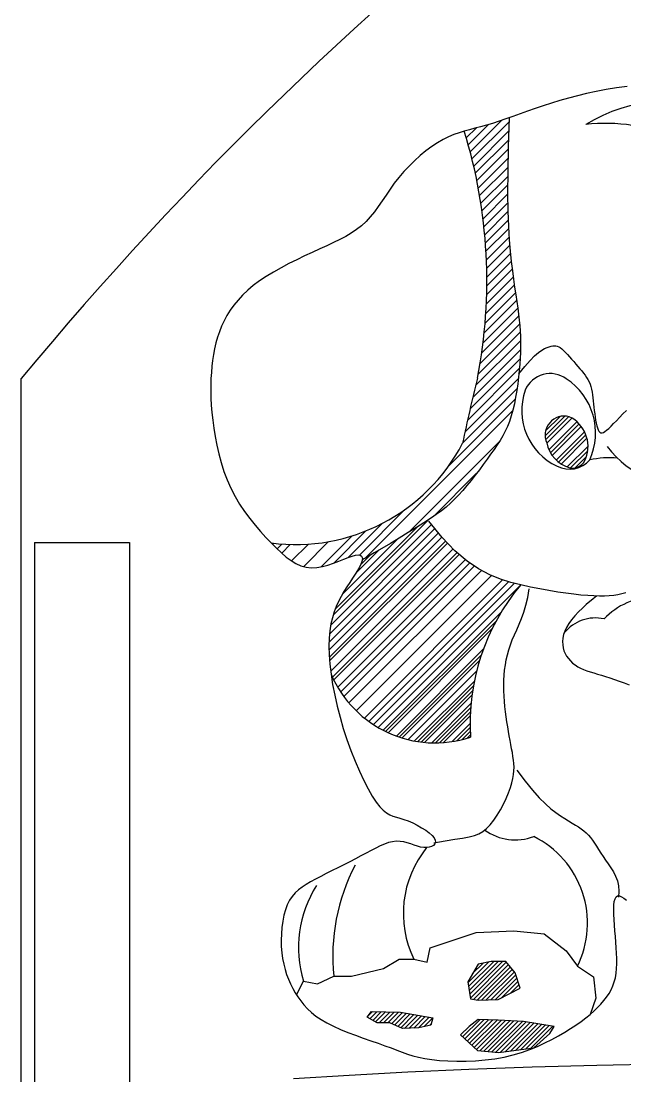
# Model space of a CAD drawing. Header units: inches. Extents: x 4.1 to 46.6, y 13.1 to 37.9.
# Drawn here: x 34.9051 to 35.1277, y 14.5219 to 14.9107 of the extents above; entities that cross this region are included whole.
import ezdxf

# ---------------------------------------------------------------- set-up
doc = ezdxf.new("R2010")
doc.units = ezdxf.units.IN
doc.header["$MEASUREMENT"] = 0
doc.layers.add('02', color=2, linetype='Continuous')
doc.layers.add('4', color=4, linetype='Continuous')

msp = doc.modelspace()

# ---------------------------------------------------------------- linework, layer by layer
at = {"layer": '02'}
for p, q in [((35.06997909528903, 14.86505692349332), (35.07744914751268, 14.87252697564421)), ((35.07067265330582, 14.86248364826773), (35.08226626591525, 14.87407726084806)), ((35.07133502575337, 14.85987918745835), (35.08504324515118, 14.8735874067252)), ((35.06850138927578, 14.87011288411034), (35.0685107737477, 14.87012226866958)), ((35.06925510514296, 14.86759976669149), (35.07294562847122, 14.87129028993244)), ((35.07196540773614, 14.85724273608233), (35.08492241210072, 14.87019974047601)), ((35.07256293847925, 14.85457343332113), (35.08480157928309, 14.86681207421228)), ((35.07312669574051, 14.85187035739822), (35.08469358870528, 14.86343725023201)), ((35.07365569161951, 14.84913251993297), (35.08462134997129, 14.86009817831385)), ((35.07414886464133, 14.84635885952324), (35.08454911147012, 14.85675910639569)), ((35.07460507277167, 14.84354823446941), (35.08450524198591, 14.85344840355268)), ((35.07502308643191, 14.84069941459623), (35.08448875711068, 14.85016508531865)), ((35.07540157685756, 14.83781107182316), (35.08447978381767, 14.84688927887058)), ((35.0757391079492, 14.8348817694687), (35.08452618906043, 14.84366885069634)), ((35.07603412160418, 14.83190994985219), (35.08457595661051, 14.84045178485852)), ((35.07628492514371, 14.828893920193), (35.08469122221462, 14.83730021711839)), ((35.07648967431626, 14.8258318359631), (35.0848243945907, 14.83416655629575)), ((35.07664635350696, 14.8227216817659), (35.08501137552551, 14.83108670387177)), ((35.07675275385148, 14.81956124882439), (35.08524468882709, 14.82805318385821)), ((35.07680475191913, 14.81307958027631), (35.0858286373946, 14.82210346580999)), ((35.07680644669338, 14.81634810838026), (35.08551601429238, 14.82505767580463)), ((35.07674470047235, 14.80975269538343), (35.08617910478964, 14.81918709980258)), ((35.07662298871904, 14.80636415041684), (35.0865541542112, 14.81629531592356)), ((35.07617936019554, 14.79938685523397), (35.08736554222881, 14.81057303720903)), ((35.07643592466368, 14.80291025310456), (35.08695129041328, 14.81342561883961)), ((35.07584860820091, 14.79578926990965), (35.0877883179742, 14.80772897971204)), ((35.07494245392039, 14.78834944902795), (35.08859212549172, 14.80199912048286)), ((35.07543833988487, 14.79211216823481), (35.08820634118049, 14.80488016945768)), ((35.07435391020729, 14.78449407197062), (35.08891776848353, 14.79905793021775)), ((35.0736645128741, 14.78053784129319), (35.08914685544326, 14.79602018367317)), ((35.07269393970958, 14.77630043468256), (35.08925316125854, 14.79285965614421)), ((35.07164599785349, 14.7719856596132), (35.08922010047129, 14.78955976208548)), ((35.06969324165723, 14.76349923661204), (35.08879328162178, 14.78259927664934)), ((35.07064638116165, 14.76771920962077), (35.08906282500132, 14.78613565334402)), ((35.06878485406517, 14.75932401574849), (35.08842897291063, 14.77896813473948)), ((35.06791960580043, 14.75519193422682), (35.08794355268358, 14.77521588110998)), ((35.06289339919343, 14.74689889433379), (35.08729139568052, 14.77129689068991)), ((35.03188430417097, 14.71262296587978), (35.08637336866698, 14.76711203034668)), ((35.09828924100614, 14.7577934861811), (35.10560448157369, 14.76510872663224)), ((35.09845509814798, 14.7595927598932), (35.10380520780339, 14.76494286959226)), ((35.09848964555889, 14.7563604738871), (35.10703749388225, 14.76490832226867)), ((35.09890282891459, 14.75514024073076), (35.10813127147733, 14.7643686832935)), ((35.09969183818205, 14.75266241668308), (35.11001516056015, 14.76298573903208)), ((35.10024121093332, 14.75157837263126), (35.11083991328954, 14.7621770751039)), ((35.10087920927211, 14.75058295431248), (35.1115875392384, 14.76129128424967)), ((35.102401237858, 14.74883814961234), (35.11284148010193, 14.75927839176896)), ((35.04807577344357, 14.72228076840569), (35.08121490424267, 14.75541989936486)), ((35.10328197983793, 14.7480854749056), (35.11333622542909, 14.75813972056952)), ((35.10424425841077, 14.74741433676266), (35.11372870525113, 14.75689878369034)), ((35.10643466833747, 14.74633791343243), (35.11411905187882, 14.75402229703198)), ((35.10771314675688, 14.74598297519427), (35.11402569680243, 14.7522955251234)), ((35.10941530290759, 14.74605171471652), (35.11358015510953, 14.75021656697666)), ((35.05716604475631, 14.72810420643239), (35.07304884718499, 14.74398700891928)), ((35.0298206307157, 14.71382612568144), (35.04661381749204, 14.7306193126033)), ((35.0192731671664, 14.68800981119151), (35.05642059484265, 14.72515723875134)), ((35.02018388958416, 14.69174896076314), (35.05515473025619, 14.72671980144972)), ((35.02092250708259, 14.6939017918094), (35.05128721582471, 14.7242665003769)), ((35.02574711750961, 14.71301944584869), (35.03822590612575, 14.72549823445027)), ((35.01574375519297, 14.70954975026419), (35.02711575633614, 14.72092175139281)), ((35.01865428794875, 14.67890565043948), (35.06021818813636, 14.72046955064164)), ((35.01865685816622, 14.68173664792724), (35.0589523235499, 14.72203211334002)), ((35.01883583741031, 14.68474405423789), (35.05768645919628, 14.72359467605296)), ((35.02037272897317, 14.71091189056918), (35.03219721318922, 14.72273637493075)), ((34.94512310337043, 14.71853983631175), (34.94512310337043, 14.06853983631757)), ((34.99786037175684, 14.71780103349468), (34.99826084186091, 14.71820150340958)), ((34.99949645057089, 14.71617027892083), (35.00124462243869, 14.71791845064311)), ((35.00118232883281, 14.71458932385307), (35.00435399931624, 14.71776099420552)), ((35.00484137881315, 14.71171470708672), (35.01101980094566, 14.71789312924833)), ((35.00929285741179, 14.7096325191715), (35.0184651284176, 14.7188047901482)), ((35.01877106113128, 14.67619399651179), (35.06159486311256, 14.71901779849307)), ((35.01886925047032, 14.67487797241941), (35.06228902718752, 14.71829774916572)), ((35.02352647312685, 14.69933418494933), (35.04400370495162, 14.7198114168032)), ((35.01926542787581, 14.67103150906499), (35.06437151987805, 14.71613760115455)), ((35.01990038428224, 14.6688380383321), (35.06583281761735, 14.71477047166721)), ((35.02035745225615, 14.66788089280184), (35.06659680387705, 14.71412024443729)), ((35.02836920057192, 14.7070053394464), (35.03699653820834, 14.71563267717014)), ((35.03035452628276, 14.71040487870508), (35.03354941463797, 14.71359976708939)), ((35.02184663030087, 14.66512743004299), (35.06888876288897, 14.71216956277661)), ((35.022933522861, 14.66338589562386), (35.07050895916066, 14.71096133185077)), ((35.02409265578493, 14.66171660129206), (35.0721923233173, 14.70981626892629)), ((35.02596283486812, 14.65934413987728), (35.07480913718931, 14.7081904421257)), ((35.02869622029132, 14.65642067099273), (35.07856332386612, 14.70628777461119)), ((35.03170167367674, 14.65376926998309), (35.08264779641061, 14.70471539268786)), ((35.03330767868786, 14.65254684801497), (35.08480819144054, 14.70404736072399)), ((35.03498420297868, 14.65139494510825), (35.0870323012746, 14.70344304349149)), ((35.0367331925477, 14.65031550745065), (35.0892953185062, 14.70287763361288)), ((35.03855723670452, 14.64931112465732), (35.08223201769172, 14.692985905499)), ((35.03949841546594, 14.64883808988546), (35.08032043433516, 14.68966010871103)), ((35.04045967750019, 14.64838513819726), (35.0788069089572, 14.686732369858)), ((35.04346991695232, 14.64715273704954), (35.07560873931973, 14.67929155938785)), ((35.0445178480982, 14.64678645467669), (35.07483152176022, 14.67710012835326)), ((35.04558944857447, 14.64644384145962), (35.07415622907459, 14.67501062198884)), ((35.04780782844639, 14.64583379432318), (35.07305410636357, 14.67108007210939)), ((35.05013486712008, 14.64533240593031), (35.07221758055269, 14.6674151192174)), ((35.05134298179067, 14.6451263069512), (35.07188129487216, 14.66566461995993)), ((35.05258334886051, 14.64495246047321), (35.07159271572485, 14.66396182733755)), ((35.05385824122234, 14.64481313924356), (35.07134767986602, 14.66230257790179)), ((35.05652273159242, 14.64464920244521), (35.07097457946978, 14.65910105039532)), ((35.05791923605605, 14.6446314933319), (35.07084084224655, 14.65755309962427)), ((35.05936438722304, 14.64466243098017), (35.07073913669913, 14.65603718049991)), ((35.06086378513604, 14.64474761531622), (35.07066744115903, 14.65455127132467)), ((35.06405535006664, 14.64511075315116), (35.07060712102569, 14.65166252412476)), ((35.06576833423927, 14.6454095237032), (35.07061548080995, 14.65025667033209)), ((35.06757953010268, 14.64580650603333), (35.07064776627115, 14.6488747422018)), ((35.06951195948525, 14.64632472195538), (35.0707028225693, 14.64751558495212)), ((35.06981118877187, 14.55617326742962), (35.0775571115478, 14.56391919014735)), ((35.07004473606824, 14.55477339811208), (35.07936897726498, 14.56409763927971)), ((35.07027828336462, 14.55337352877999), (35.08100239389344, 14.56409763927971)), ((35.07051183089382, 14.55197365946245), (35.08263581075474, 14.56409763927971)), ((35.0707453781902, 14.55057379014491), (35.08403277319624, 14.5638611850491)), ((35.07156601889758, 14.55956151406739), (35.07545761057875, 14.56345310585042)), ((35.07188856850146, 14.55008356381316), (35.08476540322184, 14.56296039848988)), ((35.07327090545326, 14.5498324841947), (35.08549803324743, 14.56205961193067)), ((35.07487612186699, 14.54980428393631), (35.08623066327303, 14.56115882537145)), ((35.07656997225016, 14.5498647175746), (35.08696329353145, 14.56025803882679)), ((35.07826382263332, 14.54992515121288), (35.08748210632942, 14.55914343493808)), ((35.07995767278365, 14.54998558485116), (35.08787668162725, 14.5579045935929)), ((35.08232652900509, 14.55072102438593), (35.08827125692508, 14.55666575224771)), ((35.08569861847675, 14.55245969708361), (35.08866583222292, 14.55542691088798)), ((35.03286877685926, 14.5437321053951), (35.03471605425469, 14.54557938279052)), ((35.03370214036434, 14.54293205237358), (35.03631061843365, 14.54554053048654)), ((35.03474196970231, 14.54233846498122), (35.03790518284544, 14.5455016781971)), ((35.03578179904028, 14.54174487760341), (35.03949974725722, 14.54546282590767)), ((35.03709009188927, 14.54141975380938), (35.04109431166901, 14.54542397360368)), ((35.03872350851773, 14.54141975380938), (35.0426888760808, 14.54538512131424)), ((35.0403569251462, 14.54141975380938), (35.04428344049259, 14.54534626902481)), ((35.04170061453945, 14.54113002657417), (35.04576143312036, 14.54519084512598)), ((35.04283179335064, 14.54062778862593), (35.04715307072505, 14.54494906595668)), ((35.04396297216184, 14.54012555069224), (35.0485447080969, 14.54470728678738)), ((35.0450941507402, 14.539623312744), (35.04993634570158, 14.54446550763263)), ((35.04647019288271, 14.5393659382726), (35.05132798307343, 14.54422372846333)), ((35.04817777747988, 14.53944010619765), (35.05271962067812, 14.54398194929403)), ((35.04988536207705, 14.5395142741227), (35.0541112582828, 14.54374017012472)), ((35.05159294667422, 14.53958844204775), (35.05550289565466, 14.54349839096998)), ((35.05368990722812, 14.54005198588587), (35.05689453325934, 14.54325661180068)), ((35.06789942124627, 14.53629391661255), (35.07430569819874, 14.54270019360868)), ((35.06875205125428, 14.53551312984658), (35.0758828454814, 14.54264392417557)), ((35.06960468102946, 14.53473234308061), (35.07745999276406, 14.54258765474245)), ((35.07045731103747, 14.53395155631464), (35.07903714004672, 14.54253138530933)), ((35.07130994081265, 14.53317076954866), (35.08061428709655, 14.54247511587622)), ((35.07216257082067, 14.53238998278269), (35.08216850149213, 14.54239591346871)), ((35.07301520059585, 14.53160919601672), (35.08371603131994, 14.54231002660984)), ((35.0742123997002, 14.5311729784053), (35.08526356114774, 14.54222413975097)), ((35.07569746036782, 14.531024622459), (35.08681109097554, 14.54213825287755)), ((35.07718252126827, 14.53087626651271), (35.08835862080335, 14.54205236601868)), ((35.07866758193589, 14.53072791056642), (35.08990615039832, 14.54196647915981)), ((35.08015264260351, 14.53057955460557), (35.09135324616685, 14.54178015819801)), ((35.08174687034219, 14.53054036568668), (35.09275818329073, 14.54155167863522)), ((35.05582524991362, 14.54055391200112), (35.05629907331198, 14.54102773541402)), ((35.08363071285888, 14.5307907915749), (35.09416312041461, 14.54132319907243)), ((35.08551455537557, 14.53104121747768), (35.09556805753849, 14.54109471950963)), ((35.08739839812509, 14.53129164338046), (35.09697299466237, 14.54086623996139)), ((35.08928224064178, 14.53154206928324), (35.09837793178625, 14.5406377603986)), ((35.09116608315847, 14.53179249518601), (35.09978286891013, 14.54040928083581)), ((35.09304992567516, 14.53204292108879), (35.10118780580117, 14.54018080127301))]:
    msp.add_line(p, q, dxfattribs=at)
for points in [[(35.12860426042928, 14.88662963283881), (35.12463041829645, 14.88609055105647), (35.12080876358553, 14.88546697267615), (35.11713626437589, 14.88476525769969), (35.11360200696393, 14.88399449174634), (35.11019507741324, 14.88316376049355), (35.10690456178739, 14.88228214960421), (35.10371954661562, 14.88135874472667), (35.10062911772869, 14.88040263152383), (35.09762236142299, 14.87942289564402), (35.09469109253726, 14.87842953132807), (35.09183803914814, 14.87743616702668), (35.08906865834027, 14.87645733979756), (35.08638840719826, 14.87550758665478), (35.08380274234108, 14.87460144462696), (35.08131712062053, 14.87375345075728), (35.07893699935406, 14.87297814207435), (35.0766678349278, 14.87229005562134), (35.07451023409843, 14.87169464276397), (35.07244540068089, 14.87116101231826), (35.07044968792937, 14.87064918740819), (35.06849944956369, 14.87011919118689), (35.06657103860519, 14.86953104680746), (35.0646408087737, 14.86884477740844), (35.06268511355623, 14.86802040612841), (35.0606803059741, 14.86701795613502), (35.05861122828676, 14.865807747633), (35.05649667644641, 14.86440128909183), (35.05436393494486, 14.86282038610537), (35.05224028827391, 14.86108684422382), (35.05015302092536, 14.85922246899739), (35.04812941762387, 14.85724906600538), (35.0461967626284, 14.85518844078345), (35.04438234066359, 14.85306239892546), (35.04270343195415, 14.85089365454499), (35.04113729919075, 14.84870855599459), (35.03965120126261, 14.8465343602484), (35.03821239636048, 14.84439832422234), (35.03678814314074, 14.842327704876), (35.03534570049263, 14.84034975912531), (35.03385232660688, 14.83849174391529), (35.03227528013988, 14.83678091620553), (35.03058667030885, 14.8352348415547), (35.02877800857416, 14.83383232015061), (35.02684565695702, 14.83254246075106), (35.02478597747861, 14.83133437218661), (35.02259533216014, 14.8301771632587), (35.02027008302278, 14.82903994275424), (35.01780659208774, 14.82789181946012), (35.01520122160903, 14.82670190220691), (35.01245851900197, 14.82544505403078), (35.00961577279261, 14.82411915493597), (35.00671845759965, 14.82272783919055), (35.00381204757608, 14.82127474104803), (35.00094201687492, 14.81976349477648), (34.99815383988201, 14.81819773462943), (34.99549299051753, 14.81658109488948), (34.993004943633, 14.81491720978105), (34.99072577493965, 14.8132094107323), (34.98865396894283, 14.81145981770991), (34.98677861170611, 14.80967024784062), (34.98508878929309, 14.8078425182512), (34.98357358800016, 14.80597844605385), (34.9822220938909, 14.80407984838988), (34.98102339326172, 14.80214854235695), (34.97996657217621, 14.80018634509637), (34.97904101984344, 14.79819477086588), (34.97823733852013, 14.79617412251995), (34.97754643337569, 14.79412440008767), (34.97695920911386, 14.7920456035545), (34.97646657160251, 14.78993773294954), (34.97605942531257, 14.78780078827279), (34.97572867587908, 14.78563476952425), (34.97546522847145, 14.78343967671848), (34.97526211004472, 14.78121308701978), (34.97512083679206, 14.77894288623523), (34.9750450462266, 14.77661453729255), (34.97503837655998, 14.77421350317767), (34.97510446577101, 14.77172524683286), (34.9752469518385, 14.76913523121496), (34.97546947227559, 14.7664289192808), (34.97577566552675, 14.76359177397265), (34.97617068483262, 14.7606171324924), (34.97666574774078, 14.75752982894941), (34.97727358659498, 14.75436257168352), (34.97800693420461, 14.75114806902005), (34.97887852384477, 14.74791902932796), (34.97990108762636, 14.74470816093256), (34.98108735882445, 14.74154817218826), (34.98245007001563, 14.73847177142037), (34.98399437490619, 14.73550682129738), (34.98569511125564, 14.73266180175873), (34.98751953748754, 14.72994034705792), (34.9894349122583, 14.72734609146304), (34.99140849399149, 14.72488266921303), (34.99340754157632, 14.72255371457598), (34.9953993129707, 14.72036286179085), (34.99735106706387, 14.71831374514025), (34.9992388539645, 14.71641333026222), (35.00107389098733, 14.7146819084492), (35.00287618643372, 14.71314310239271), (35.00466574930354, 14.71182053478427), (35.00646258766531, 14.71073782828629), (35.00828671098455, 14.70991860560483), (35.01015812732979, 14.70938648943141), (35.01209684570088, 14.709165102443), (35.0141125669866, 14.70926262172455), (35.01617376265816, 14.70962544196394), (35.01823859630852, 14.71018451219883), (35.02026523153066, 14.71087078152508), (35.02221183215036, 14.71161519899491), (35.0240365617606, 14.71234871367509), (35.02569758418716, 14.71300227464693), (35.02715306302301, 14.71350683096265), (35.02836904410972, 14.71380635445988), (35.02934310228332, 14.71389690803065), (35.03008069439559, 14.71378757732331), (35.03058727753117, 14.71348744798619), (35.03086830830901, 14.71300560566764), (35.03092924381374, 14.712351136016), (35.03077554066434, 14.71153312469417), (35.03041265641107, 14.7105606573505), (35.02985089800089, 14.7094434253277), (35.02911997555523, 14.70819354283325), (35.02825444905787, 14.70682372978357), (35.02728887965671, 14.70534670606597), (35.02625782710268, 14.70377519161142), (35.02519585231087, 14.70212190630722), (35.02413751526504, 14.70039957006978), (35.02311737664743, 14.69862090280097), (35.02216635892867, 14.69679165875008), (35.02130083266414, 14.69488972949788), (35.02053353066324, 14.69288604097258), (35.01987718596823, 14.69075151910241), (35.01934453115567, 14.68845708981556), (35.01894829903497, 14.6859736790548), (35.01870122241556, 14.68327221270468), (35.01861603410683, 14.68032361673707), (35.01870273837588, 14.67710971981163), (35.01896042555339, 14.67365596177573), (35.01938545812621, 14.66999868522274), (35.0199741978827, 14.66617423274605), (35.02072300684407, 14.66221894690992), (35.02162824726432, 14.65816917035139), (35.02268628093182, 14.65406124563473), (35.02389347033343, 14.64993151536786), (35.02524132669672, 14.64582086497561), (35.02670195900603, 14.64178835115039), (35.02824262615061, 14.6378975734597), (35.0298305863212, 14.63421213142741), (35.03143309840701, 14.63079562462102), (35.03301742059878, 14.62771165254984), (35.03455081178575, 14.62502381478138), (35.03600053015865, 14.62279571082493), (35.03734474831029, 14.62106610615323), (35.03860529388069, 14.61977442975789), (35.03981490821346, 14.6188352765503), (35.04100633288502, 14.61816324141276), (35.04221230923898, 14.61767291925665), (35.0434655790846, 14.61727890496426), (35.04479888329982, 14.61689579346151), (35.04624496392674, 14.61643817964526), (35.04782019128791, 14.6158397382724), (35.04947545325152, 14.61511046355466), (35.05114526736318, 14.61427942956383), (35.05276415000438, 14.61337571038624), (35.05426661895356, 14.61242838007914), (35.05558719082504, 14.61146651271432), (35.05666038269877, 14.61051918239267), (35.05742071212038, 14.60961546315687), (35.05782058221988, 14.60878170340314), (35.05788394312142, 14.60803334873802), (35.0576526307664, 14.60738311904882), (35.05716848179466, 14.60684373428106), (35.05647333238042, 14.60642791432204), (35.05560901869788, 14.60614837908819), (35.05461737715407, 14.6060178484959), (35.05354024415604, 14.6060490424616), (35.05241278621136, 14.6062443838064), (35.05124349209248, 14.60656510710126), (35.05003418067238, 14.6069621498655), (35.04878667082406, 14.60738644957476), (35.04750278165332, 14.60778894374838), (35.04618433203316, 14.60812056987655), (35.04483314083657, 14.60833226544949), (35.04345102716937, 14.60837496797197), (35.04203768788605, 14.60821172914169), (35.04058433130152, 14.60785405745722), (35.03908004371218, 14.60732557559553), (35.03751391094877, 14.60664990621902), (35.03587501954055, 14.60585067203377), (35.03415245555109, 14.60495149570218), (35.03233530504397, 14.60397599994488), (35.03041265454843, 14.60294780740972), (35.02838086585282, 14.60188811795254), (35.02626540457598, 14.60080844005737), (35.02409901229433, 14.59971785938709), (35.02191443035147, 14.59862546156095), (35.01974440009101, 14.59754033225639), (35.01762166308939, 14.59647155709266), (35.01557896069019, 14.5954282217181), (35.01364903423703, 14.5944194117956), (35.01185886530905, 14.59344694445193), (35.01021239503055, 14.5924835627275), (35.00870780429571, 14.59149474117024), (35.00734327423154, 14.59044595434264), (35.0061169854994, 14.58930267674899), (35.00502711969196, 14.58803038295176), (35.00407185770339, 14.58659454748434), (35.00324938019506, 14.58496064488012), (35.00255786875962, 14.58310717244334), (35.00199550405844, 14.5810647185472), (35.00156046698569, 14.57887689426301), (35.00125093890122, 14.57658731073483), (35.00106510069921, 14.57423957904851), (35.00100113350666, 14.57187731033358), (35.0010572184506, 14.56954411569044), (35.00123153619236, 14.56728360623405), (35.00152135842248, 14.56513061027093), (35.00192031908549, 14.56308482496118), (35.00242114175811, 14.56113716465646), (35.00301655118122, 14.55927854370842), (35.00369927093155, 14.55749987645416), (35.00446202528431, 14.55579207727445), (35.00529753851472, 14.55414606050639), (35.006198534898, 14.55255274051618), (35.00716349800817, 14.55100454591323), (35.00821395303822, 14.5494999624398), (35.00937718401431, 14.54803899008133), (35.01068047566108, 14.54662162885237), (35.01215111247032, 14.54524787875292), (35.01381637893385, 14.54391773976844), (35.01570355977631, 14.54263121189891), (35.01783993925667, 14.5413882951589), (35.02023734074785, 14.5401889895484), (35.02284574268154, 14.53903329503831), (35.02559966213769, 14.53792121165774), (35.02843361642911, 14.53685273939212), (35.0312821221701, 14.53582787821236), (35.03407969713911, 14.53484662814757), (35.03676085771761, 14.53390898918318), (35.03926012168407, 14.5330149613192), (35.04153474296211, 14.53216545310446), (35.04363292424708, 14.5313650073704), (35.04562560531079, 14.53061907552641), (35.04758372592508, 14.5299331089382), (35.04957822609461, 14.52931255904426), (35.05168004535838, 14.52876287719576), (35.05396012348822, 14.52828951480209), (35.0564894004888, 14.52789792325806), (35.05931729163743, 14.52759446253643), (35.06240711423337, 14.52738912681983), (35.0657006613142, 14.52729281891246), (35.06913972615033, 14.52731644158942), (35.07266610131367, 14.52747089761127), (35.07622157984181, 14.5277670897531), (35.07974795523799, 14.52821592080457), (35.08318701984129, 14.52882829354079), (35.08649026827655, 14.52960935648756), (35.08964799895651, 14.53054124121721), (35.09266021234683, 14.53160032503823), (35.09552690821468, 14.5327629852591), (35.09824808632723, 14.53400559920286), (35.10082374715014, 14.53530454419255), (35.10325389021776, 14.53663619755119), (35.1055385157629, 14.53797693657274), (35.10767823007657, 14.5393073785572), (35.10967606484658, 14.54062510065436), (35.11153565781891, 14.54193191997641), (35.11326064697235, 14.54322965367922), (35.11485467051855, 14.5445201188459), (35.11632136620349, 14.54580513261775), (35.11766437177315, 14.54708651210698), (35.11888732543915, 14.54836607445489), (35.11999325888931, 14.54964745388591), (35.12098277794897, 14.55094155320424), (35.12185588331661, 14.55226109231174), (35.12261257452658, 14.55361879112482), (35.12325285181171, 14.55502736954535), (35.12377671493917, 14.55649954748973), (35.12418416414178, 14.55804804485982), (35.12447519941955, 14.55968558157204), (35.12465254884913, 14.56142063758037), (35.12472985537491, 14.56324473293083), (35.12472348908662, 14.56514514773611), (35.12464982100531, 14.56710916207979), (35.12452522191919, 14.56912405607457), (35.12436606215081, 14.57117710980404), (35.12418871295407, 14.57325560336634), (35.12400954441867, 14.57534681687415), (35.12384492756567, 14.57743197330732), (35.12371123341612, 14.57946806727435), (35.12362483205973, 14.58140603623636), (35.12360209498323, 14.58319681771266), (35.12365939227632, 14.58479134919347), (35.1238130951929, 14.58614056815444), (35.12407957405551, 14.58719541210033), (35.12447519988521, 14.58790681850681), (35.12501058324008, 14.58824238188848), (35.12567329445622, 14.58823632487205), (35.12644514410525, 14.5879395270795), (35.1273079420603, 14.58740286813284), (35.128243498893, 14.58667722768317)], [(35.08861088372535, 14.78067839669987), (35.09081536081388, 14.78341270702825), (35.09273616193562, 14.78557493958673), (35.09440057949863, 14.78723855775482), (35.09583590591095, 14.78847702494116), (35.09706943381346, 14.78936380452527), (35.09812845607988, 14.78997235988667), (35.09904026488542, 14.79037615441942), (35.09983215287096, 14.79064865153217), (35.10053008018761, 14.7908495445054), (35.10115467679455, 14.79098344639809), (35.10172524039402, 14.79104120012656), (35.10226106845542, 14.79101364863621), (35.10278145821533, 14.79089163488701), (35.10330570760883, 14.79066600182435), (35.10385311410531, 14.7903275923791), (35.10444297494135, 14.78986724951122), (35.10508944179631, 14.78928103727688), (35.10578608225799, 14.78858590429175), (35.10652131765849, 14.78780402023861), (35.10728356979556, 14.78695755485845), (35.10806125976845, 14.78606867784859), (35.10884280937492, 14.78515955893548), (35.10961663994706, 14.78425236784554), (35.1103711730498, 14.78336927426156), (35.11109595575138, 14.78252666454231), (35.11178503829754, 14.78171779132848), (35.11243359597168, 14.78093012396588), (35.11303680429003, 14.78015113171299), (35.11358983946732, 14.7793682838574), (35.11408787655412, 14.7785690497158), (35.1145260912995, 14.77774089857579), (35.1148996594525, 14.7768712997104), (35.11520632930799, 14.77595045346701), (35.11545414213791, 14.77497948441763), (35.11565371082864, 14.77396224813586), (35.11581564943074, 14.77290260023895), (35.11595057152911, 14.7718043963296), (35.11606909070863, 14.77067149201051), (35.11618182078703, 14.76950774288438), (35.11629937488354, 14.76831700453934), (35.11643075888745, 14.76710650625049), (35.1165785458102, 14.76589697186595), (35.11674370026915, 14.76471249889167), (35.11692718734733, 14.76357718486273), (35.11712997212774, 14.76251512725597), (35.11735301922775, 14.76155042360645), (35.11759729349754, 14.76070717140559), (35.11786376002013, 14.76000946818843), (35.11815499157413, 14.7594773952051), (35.11847999404884, 14.75911496868233), (35.11884938079632, 14.75892218864923), (35.11927376540146, 14.75889905507669), (35.11976376168198, 14.75904556797926), (35.12032998322277, 14.7593617273424), (35.12098304360873, 14.7598475331661), (35.12173355642474, 14.76050298545036), (35.12258940182394, 14.76132438921653), (35.12354752390414, 14.76229326974593), (35.12460213379703, 14.76338745731212), (35.12574744193583, 14.76458478221778), (35.12697765945225, 14.76586307476558), (35.12828699654668, 14.76720016524363)], [(35.12807895212202, 14.69992246861969), (35.12661691677525, 14.69954501688065), (35.12512508981629, 14.69923672902681), (35.12357571573696, 14.69899868515953), (35.12194103972755, 14.69883196538015), (35.12019330627984, 14.69873764979005), (35.11830476035132, 14.69871681850512), (35.11624764666661, 14.69877055161217), (35.11399421018317, 14.69889992922711), (35.11152401279426, 14.69910619740134), (35.10884588576621, 14.69939126605917), (35.1059759777668, 14.69975721106042), (35.10293043699815, 14.700206108294), (35.09972541212804, 14.70074003361973), (35.09637705159142, 14.70136106292651), (35.09290150382324, 14.70207127207417), (35.08931491725846, 14.70287273693706), (35.08562726682752, 14.70379408830653), (35.08182383274428, 14.70497017662732), (35.07788372195094, 14.7065624072466), (35.07378604115686, 14.70873218551154), (35.06950989707141, 14.71164091679842), (35.06503439617111, 14.71545000643986), (35.06033864563099, 14.72032085979757), (35.05540175169475, 14.72641488221874)], [(35.11722562617391, 14.69874500616155), (35.11671430120944, 14.69833886264408), (35.11586389776087, 14.69764805080652), (35.11475336660399, 14.69671759188808), (35.11346165874741, 14.69559250712794), (35.11206772566541, 14.69431781776533), (35.11065051766812, 14.69293854503943), (35.10928898622981, 14.69149971018945), (35.10806208212628, 14.69004633446915), (35.10703387290008, 14.6886163891368), (35.10620888990118, 14.68721964561431), (35.10557678124636, 14.6858588253572), (35.10512719505235, 14.68453664983557), (35.10484977920308, 14.68325584050493), (35.1047341818153, 14.68201911882082), (35.10477005077294, 14.68082920622422), (35.10494703395992, 14.67968882418521), (35.10525505190483, 14.67860078486141), (35.10568511455088, 14.67756826332064), (35.10622850471876, 14.67659452527463), (35.10687650453067, 14.67568283652239), (35.10762039680733, 14.67483646277563), (35.10845146390378, 14.67405866980429), (35.10936098840787, 14.67335272336371), (35.11034025290749, 14.67272188920927), (35.11138235560387, 14.67216616732643), (35.11248766017846, 14.6716724947228), (35.1136583459261, 14.67122454262156), (35.1148965921416, 14.67080598228953), (35.11620457811981, 14.6704004849353), (35.11758448338836, 14.66999172182571), (35.11903848747491, 14.66956336419847), (35.12056876920863, 14.66909908327674), (35.12217587387889, 14.66858545320159), (35.12385380795925, 14.66802065969845), (35.12559494391783, 14.66740579130877), (35.12739165398992, 14.66674193666134), (35.12923630994513, 14.66603018435584)], [(35.08793050531997, 14.63454308597014), (35.09092832092895, 14.63051922720209), (35.09365861878499, 14.62717192317817), (35.09614155783086, 14.62442007443045), (35.09839729770786, 14.62218258147644), (35.10044599712595, 14.62037834480455), (35.10230781572639, 14.61892626496141), (35.10400291245199, 14.61774524243541), (35.10555144647836, 14.61675417775863), (35.10697194227717, 14.61588122441484), (35.10827638690128, 14.61509154769468), (35.10947513176828, 14.6143595659278), (35.11057852922707, 14.61365969737111), (35.11159693139373, 14.6129663603106), (35.11254069015152, 14.61225397304682), (35.11342015738367, 14.61149695386579), (35.11424568520627, 14.61066972105349), (35.11502844273812, 14.60975240795691), (35.11578286873876, 14.60874800816694), (35.11652421827196, 14.60766523036458), (35.11726774733282, 14.60651278321624), (35.11802871145076, 14.60529937538834), (35.1188223659224, 14.60403371551823), (35.11966396674282, 14.60272451231598), (35.12056876920863, 14.60138047441891), (35.12153913445539, 14.60000504901567), (35.12252584487899, 14.59858063735468), (35.12346678848147, 14.59708437916291), (35.12429985326483, 14.59549341422556), (35.12496292699828, 14.59378488229871), (35.12539389768384, 14.59193592310934), (35.12553065332352, 14.58992367644263), (35.12531108168653, 14.58772528204011)], [(35.00668101633667, 14.55177864322198), (35.0092147036153, 14.55679900819544), (35.01443328677445, 14.55575634778237), (35.02043466076023, 14.55862366699606), (35.02695789040766, 14.55862366699606), (35.03869970344707, 14.56149098414338), (35.04444014576032, 14.56487963356361), (35.04991966035917, 14.56487963356361), (35.05487731557108, 14.56383697315053), (35.05592103434495, 14.56905027930501), (35.06661913210294, 14.57269959485442), (35.07288143031067, 14.57478491771784), (35.08671068066499, 14.57530624792438), (35.09793063780992, 14.57426358545948), (35.1060194421257, 14.56800761890648), (35.11019431000344, 14.5622729804791), (35.11619568049676, 14.55836300086688), (35.1169784675981, 14.55054304162789), (35.11485467051855, 14.5445201188459)], [(35.07366421764485, 14.56305497681481), (35.06975028120681, 14.55653834411808), (35.07079399625539, 14.55028237549871), (35.07366421764485, 14.54976104529218), (35.08097023835174, 14.55002171142135), (35.08905904266751, 14.55419235512548), (35.08723254005193, 14.55992699353832), (35.08384045950837, 14.56409763927971), (35.07836094490952, 14.56409763927971), (35.07366421764485, 14.56305497681481)], [(35.05696474962636, 14.54324441259545), (35.05618196229219, 14.54063775952548), (35.05174616646721, 14.53959509706059), (35.04574479248143, 14.53933443093141), (35.04104806870922, 14.54141975380938), (35.03635134144454, 14.54141975380938), (35.03269833295374, 14.5435050766728), (35.03426390762209, 14.54559039955078), (35.04496200514726, 14.54532973547342), (35.05696474962636, 14.54324441259545)], [(35.07366421764485, 14.54272308033709), (35.07027214059374, 14.54011642726713), (35.06714098776459, 14.53698844397607), (35.07340328969761, 14.53125380761506), (35.08123116606615, 14.5304718112939), (35.09409356016434, 14.53218165514867), (35.10001807163238, 14.53750977418261), (35.10158364630072, 14.54011642726713), (35.09036368915579, 14.54194108606774), (35.08097023835174, 14.54246241627428), (35.07366421764485, 14.54272308033709)], [(35.00555117327488, 14.52092176789759), (35.02602505024291, 14.52220383642001), (35.04764193637996, 14.52335387689985), (35.07020287184744, 14.52435882106241), (35.09350889727241, 14.52520560064753), (35.11736105304911, 14.52588114735139), (35.14156037957176, 14.52637239289928), (35.16594828215196, 14.52667358688362), (35.19052762390814, 14.52680825039446), (35.21534163334175, 14.52680722243261), (35.24043353825576, 14.52670134195526), (35.26584656715161, 14.52652144793413), (35.29162394806511, 14.5262983793555), (35.31780890903204, 14.52606297519108), (35.34444467832103, 14.52584607439806)]]:
    msp.add_lwpolyline(points, dxfattribs=at)
msp.add_lwpolyline([(35.11473472012906, 14.74893262089339, 0.3719609132650107), (35.10611587824999, 14.77881507785517, 0.4836686554046781), (35.09097719906597, 14.77467959636582, 0.3837368989563859), (35.10271831151798, 14.74658397798069, 0.3428588758264369)], format="xyb", close=True, dxfattribs=at)
msp.add_lwpolyline([(35.09889562280617, 14.75517632649738, 0.2830174577109209), (35.1073601466301, 14.74603843191747, 0.378111451062932), (35.11336722799345, 14.74958448135752, 0.3846877900196973), (35.10722362172558, 14.76485976919233, 0.6334466243811931), (35.09889562280617, 14.75517632649738, 0.7141953064089451)], format="xyb", dxfattribs=at)
for centre, radius, start, end in [((35.89505793565652, 13.95904638410596), 1.285343774213463, 39.63072977053973, 140.3692702294603), ((35.14439082324273, 14.82220475966918), 0.05917420420818238, 66.95039234101074, 121.72733673272), ((35.12070955840639, 14.81234226485416), 0.06065142316356701, 328.6227951703053, 97.0433743883984), ((34.88867604934379, 14.81481139170231), 0.1881366736272271, 349.0498149416237, 17.09618630384624), ((35.60045658696211, 14.64583656839844), 0.5436489974174826, 165.8134669516199, 168.4113331124302), ((35.15121908338509, 14.77658096257531), 0.03761684116253308, 217.0485297408969, 338.1925236189607), ((35.00631171224407, 14.78720099956721), 0.06946759666941138, 262.5887511505574, 332.4280116985669), ((35.12217466106407, 14.71430229412093), 0.03542050611915537, 85.42997114974972, 102.1250566987475), ((35.15067271484762, 14.65143567404178), 0.08006591524038015, 140.0264459787809, 183.3846748256543), ((35.13874152784004, 14.67264397713464), 0.02574157729415793, 90.61437088053528, 136.6018328645029), ((35.11684387821472, 14.6758919352333), 0.0147872071305518, 77.52631756099863, 141.0004417635256), ((35.05774958214491, 14.68632455246282), 0.04169340429475767, 203.0521962127555, 288.1632229798552), ((35.08727961561411, 14.62806904897028), 0.01920091626597022, 234.1889685796198, 290.8099668327069), ((35.07826859589434, 14.57816530959557), 0.03566254830442486, 333.5362972584369, 63.64358218987841), ((35.08457076704829, 14.58176003418797), 0.03854409313697832, 140.9976462433902, 205.9731809310844), ((35.09153436000227, 14.56617170086705), 0.07149923108621731, 152.1742214831939, 186.0598948956963), ((35.05076472802787, 14.56915335765101), 0.04334783113299913, 148.0130126146922, 196.5591486044336)]:
    msp.add_arc(centre, radius, start, end, dxfattribs=at)
at = {"layer": '4'}
for p, q in [((34.90512310356601, 14.06853983631757), (34.90512310356601, 14.77888639642791)), ((34.91012310345425, 14.71853983631175), (34.94512310337043, 14.71853983631175)), ((34.91012310345425, 14.71853983631175), (34.91012310345425, 14.06853983631757))]:
    msp.add_line(p, q, dxfattribs=at)
for points in [[(35.08509557476967, 14.87505451564087), (35.08471267942107, 14.86431968403216), (35.08451362994268, 14.85511904943727), (35.08447424105137, 14.84727393690722), (35.08457032839536, 14.84060567147847), (35.08477770669154, 14.83493557817295), (35.08507219112246, 14.83008498202711), (35.08542959710351, 14.82587520809196), (35.08582573958441, 14.82212758137488), (35.08623894855148, 14.8186891175474), (35.08665761460318, 14.8155095947341), (35.08707264267608, 14.81256448166554), (35.08747493793956, 14.80982924708681), (35.08785540556303, 14.80727935975759), (35.08820495071589, 14.80489028840842), (35.08851447856753, 14.80263750178441), (35.08877489428735, 14.80049646863066), (35.08897892191774, 14.79844220341059), (35.0891265614587, 14.79644790346086), (35.08921963201604, 14.79448631183644), (35.08925995246275, 14.79253017159229), (35.08924934190466, 14.79055222578339), (35.08918961898192, 14.78852521747925), (35.08908260303318, 14.78642188972029), (35.08893011269859, 14.78421498556148), (35.08873305788032, 14.78188815086199), (35.08848870957038, 14.77946864253775), (35.08819343025564, 14.77699462032345), (35.08784358195729, 14.77450424395377), (35.08743552646368, 14.77203567314885), (35.08696562602884, 14.76962706762882), (35.08643024267397, 14.76731658711381), (35.08582573865309, 14.76514239133852), (35.08514877890005, 14.76313052581557), (35.08439724116354, 14.76125857928585), (35.08356930703624, 14.75949202628275), (35.0826631571795, 14.75779634132508), (35.08167697248749, 14.75613699896079), (35.08060893432005, 14.7544794737087), (35.07945722357138, 14.75278924011676), (35.07822002113565, 14.75103177268923), (35.07689823691501, 14.74918344877827), (35.0755036935839, 14.74726425677821), (35.07405094352319, 14.74530508791671), (35.07255453818246, 14.74333683340686), (35.0710290292441, 14.74139038446177), (35.06948896839052, 14.73949663229454), (35.06794890776976, 14.73768646810371), (35.06642339906423, 14.73599078310238), (35.06491605510703, 14.73442828369028), (35.06338673542953, 14.73296893696991), (35.0617843607138, 14.73157052518676), (35.06005785164191, 14.73019083062994), (35.05815612889594, 14.72878763555949), (35.05602811315796, 14.72731872224998), (35.05362272534288, 14.72574187297599), (35.05088888566709, 14.72401486999755), (35.04781419566601, 14.72211952272213), (35.04454097749434, 14.72013374907423), (35.04125023392729, 14.71815949406758), (35.03812296750723, 14.71629870278869), (35.03534018124222, 14.7146533202513), (35.03308287744179, 14.71332529151281), (35.03153205911397, 14.71241656160149), (35.03086872903398, 14.7120290755893)], [(35.05724495804637, 14.60779005426324), (35.06145922552562, 14.60852040356716), (35.06496356326855, 14.60908692091929), (35.06785876668758, 14.6095609085651), (35.07024563212647, 14.61001366873555), (35.07222495546333, 14.61051650369066), (35.07389753211058, 14.61114071567593), (35.07536415841199, 14.61195760690774), (35.07672563001282, 14.61303847966068), (35.07806240177482, 14.61443195732594), (35.07937356612413, 14.61609594802306), (35.08063787400491, 14.61796568103185), (35.08183407636128, 14.6199763856321), (35.08294092437021, 14.62206329108907), (35.0839371694415, 14.62416162669709), (35.08480156251929, 14.62620662172143), (35.08551285478055, 14.62813350542732), (35.08605624494842, 14.62989338230276), (35.08644272006816, 14.63150085749388), (35.08668971566252, 14.63298641132591), (35.08681466632291, 14.63438052413861), (35.08683500733926, 14.63571367627177), (35.086768173303, 14.6370163480506), (35.08663159950405, 14.63831901981488), (35.08644272053382, 14.63965217188982), (35.08621715560324, 14.64104102313744), (35.08596325890861, 14.64248974646492), (35.08568756833441, 14.64399725327261), (35.08539662199794, 14.64556245498992), (35.08509695848218, 14.64718426304629), (35.08479511543877, 14.64886158885659), (35.08449763121783, 14.65059334383571), (35.08421104370385, 14.65237843941307), (35.08394189147978, 14.65421433553732), (35.08369671219728, 14.65609268643769), (35.08348204420648, 14.65800369484808), (35.08330442562468, 14.65993756351694), (35.08317039433635, 14.66188449519271), (35.08308648869163, 14.66383469263841), (35.083059246575, 14.66577835858792), (35.08309520610376, 14.66770569580425), (35.08320045160829, 14.66960926562482), (35.08337925087429, 14.67149106378659), (35.08363541766769, 14.67335544461551), (35.08397276622011, 14.67520676245207), (35.08439511006466, 14.67704937162219), (35.08490626343294, 14.67888762646638), (35.0855100400909, 14.68072588129602), (35.08621025380447, 14.68256849045159), (35.08700418092079, 14.68442652120305), (35.08786294415361, 14.68633789255276), (35.08875112903073, 14.68834723644708), (35.08963332038141, 14.69049918484692), (35.09047410396627, 14.692838369655), (35.0912380646146, 14.69540942284678), (35.09188978762134, 14.69825697636864), (35.09239385804861, 14.70142566213784)]]:
    msp.add_lwpolyline(points, dxfattribs=at)

doc.saveas('drawing.dxf')
